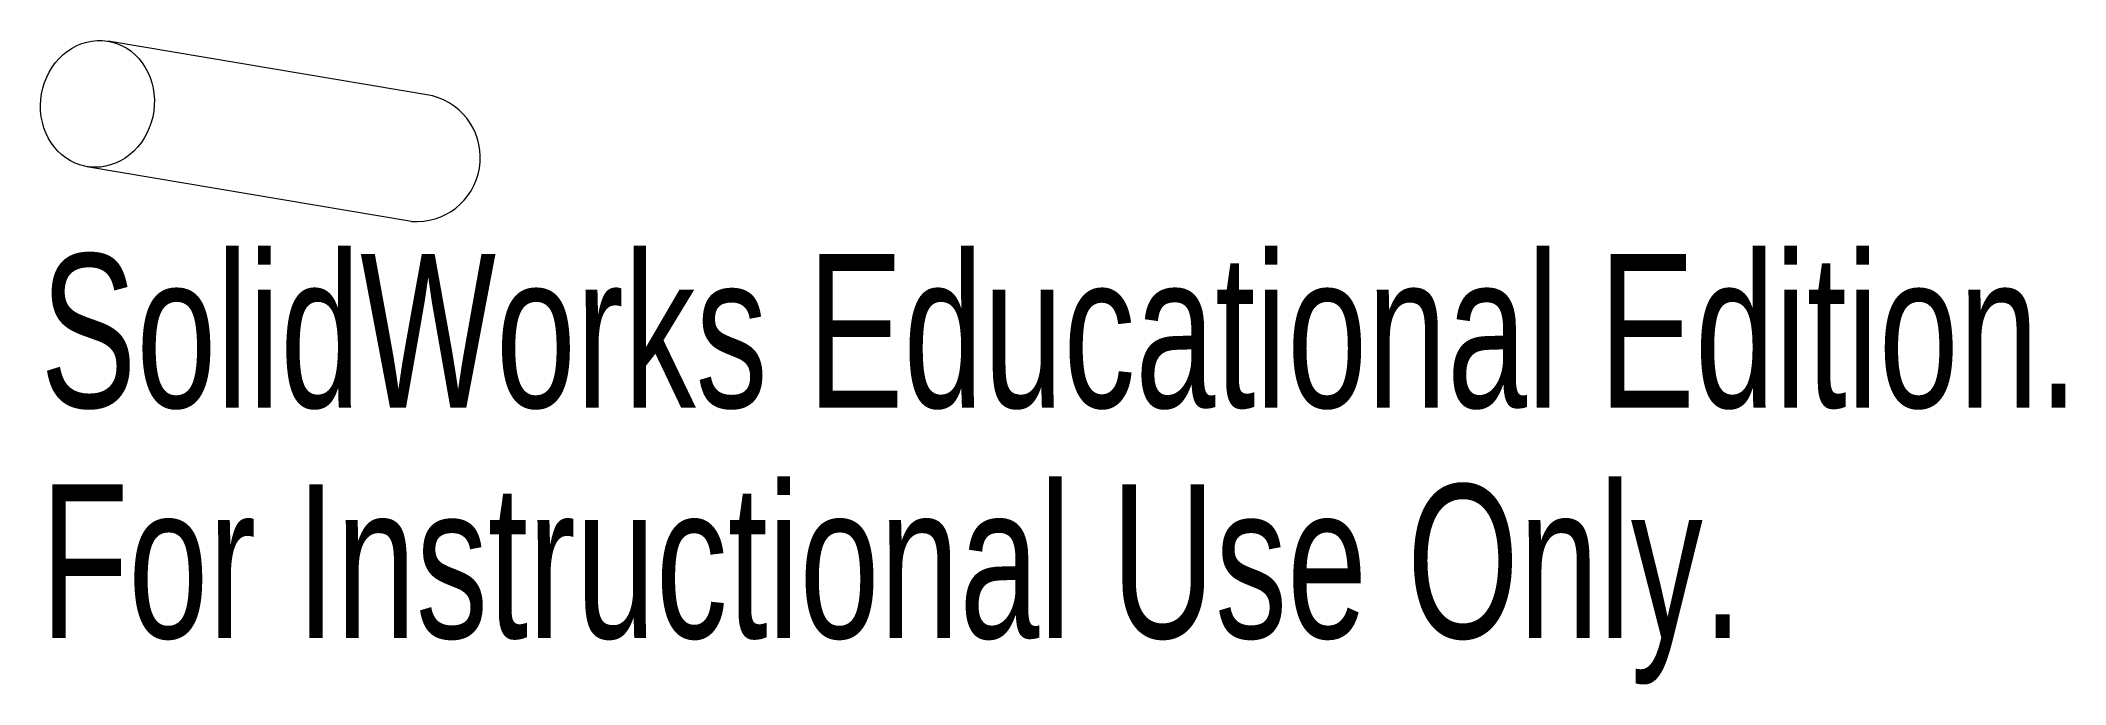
# Model space of a CAD drawing. Header units: millimetres. Extents: x -1.8 to 61.9, y -18.3 to 2.
import ezdxf

# ---------------------------------------------------------------- set-up
doc = ezdxf.new("R2010")
doc.units = ezdxf.units.MM
doc.styles.add('SLDTEXTSTYLE0', font='TXT', dxfattribs={"width": 0.7})

msp = doc.modelspace()

# ---------------------------------------------------------------- linework, layer by layer
at = {"color": 7, "linetype": 'Continuous', "lineweight": 15}
for p, q in [((10.548, 0.25), (0.333, 1.972)), ((-0.333, -1.972), (9.883, -3.694))]:
    msp.add_line(p, q, dxfattribs=at)
at = {"color": 7, "linetype": 'Continuous', "lineweight": 15, "flags": 128}
msp.add_lwpolyline([(-1.597, 0.839), (-1.516, 1), (-1.423, 1.153), (-1.318, 1.296), (-1.202, 1.428), (-1.076, 1.549), (-0.941, 1.657), (-0.799, 1.751), (-0.65, 1.831), (-0.495, 1.895), (-0.336, 1.944), (-0.175, 1.976), (-0.012, 1.992), (0.151, 1.992), (0.313, 1.975), (0.472, 1.942), (0.627, 1.893), (0.777, 1.828), (0.921, 1.748), (1.057, 1.653), (1.184, 1.545), (1.301, 1.424), (1.408, 1.291), (1.503, 1.148), (1.585, 0.995), (1.655, 0.833), (1.71, 0.665), (1.752, 0.491), (1.779, 0.313), (1.791, 0.133), (1.789, -0.049), (1.771, -0.23), (1.739, -0.409), (1.692, -0.585), (1.632, -0.756), (1.558, -0.92), (1.471, -1.077), (1.372, -1.226), (1.261, -1.364), (1.14, -1.49), (1.01, -1.605), (0.871, -1.706), (0.725, -1.793), (0.573, -1.865), (0.416, -1.921), (0.256, -1.962), (0.094, -1.986), (-0.069, -1.994), (-0.232, -1.986), (-0.393, -1.961), (-0.55, -1.92), (-0.703, -1.862), (-0.85, -1.79), (-0.99, -1.702), (-1.121, -1.601), (-1.244, -1.486), (-1.356, -1.359), (-1.457, -1.221), (-1.546, -1.072), (-1.622, -0.915), (-1.684, -0.75), (-1.733, -0.579), (-1.767, -0.403), (-1.787, -0.223), (-1.792, -0.042), (-1.782, 0.139), (-1.757, 0.32), (-1.718, 0.497), (-1.664, 0.671), (-1.597, 0.839)], dxfattribs=at)
at = {"color": 7, "linetype": 'Continuous', "lineweight": 15}
msp.add_arc((10.039, -1.693), 2.008, 265.53939, 75.32009, dxfattribs=at)

# ---------------------------------------------------------------- texts
at = {"color": 7, "linetype": 'Continuous', "char_height": 4.83362, "attachment_point": 1, "style": 'SLDTEXTSTYLE0'}
for s, insert in [('SolidWorks Educational Edition.', (-1.792, -4.72)), ('For Instructional Use Only.', (-1.792, -11.971))]:
    msp.add_mtext(s, dxfattribs=dict(at, insert=insert))

doc.saveas('drawing.dxf')
